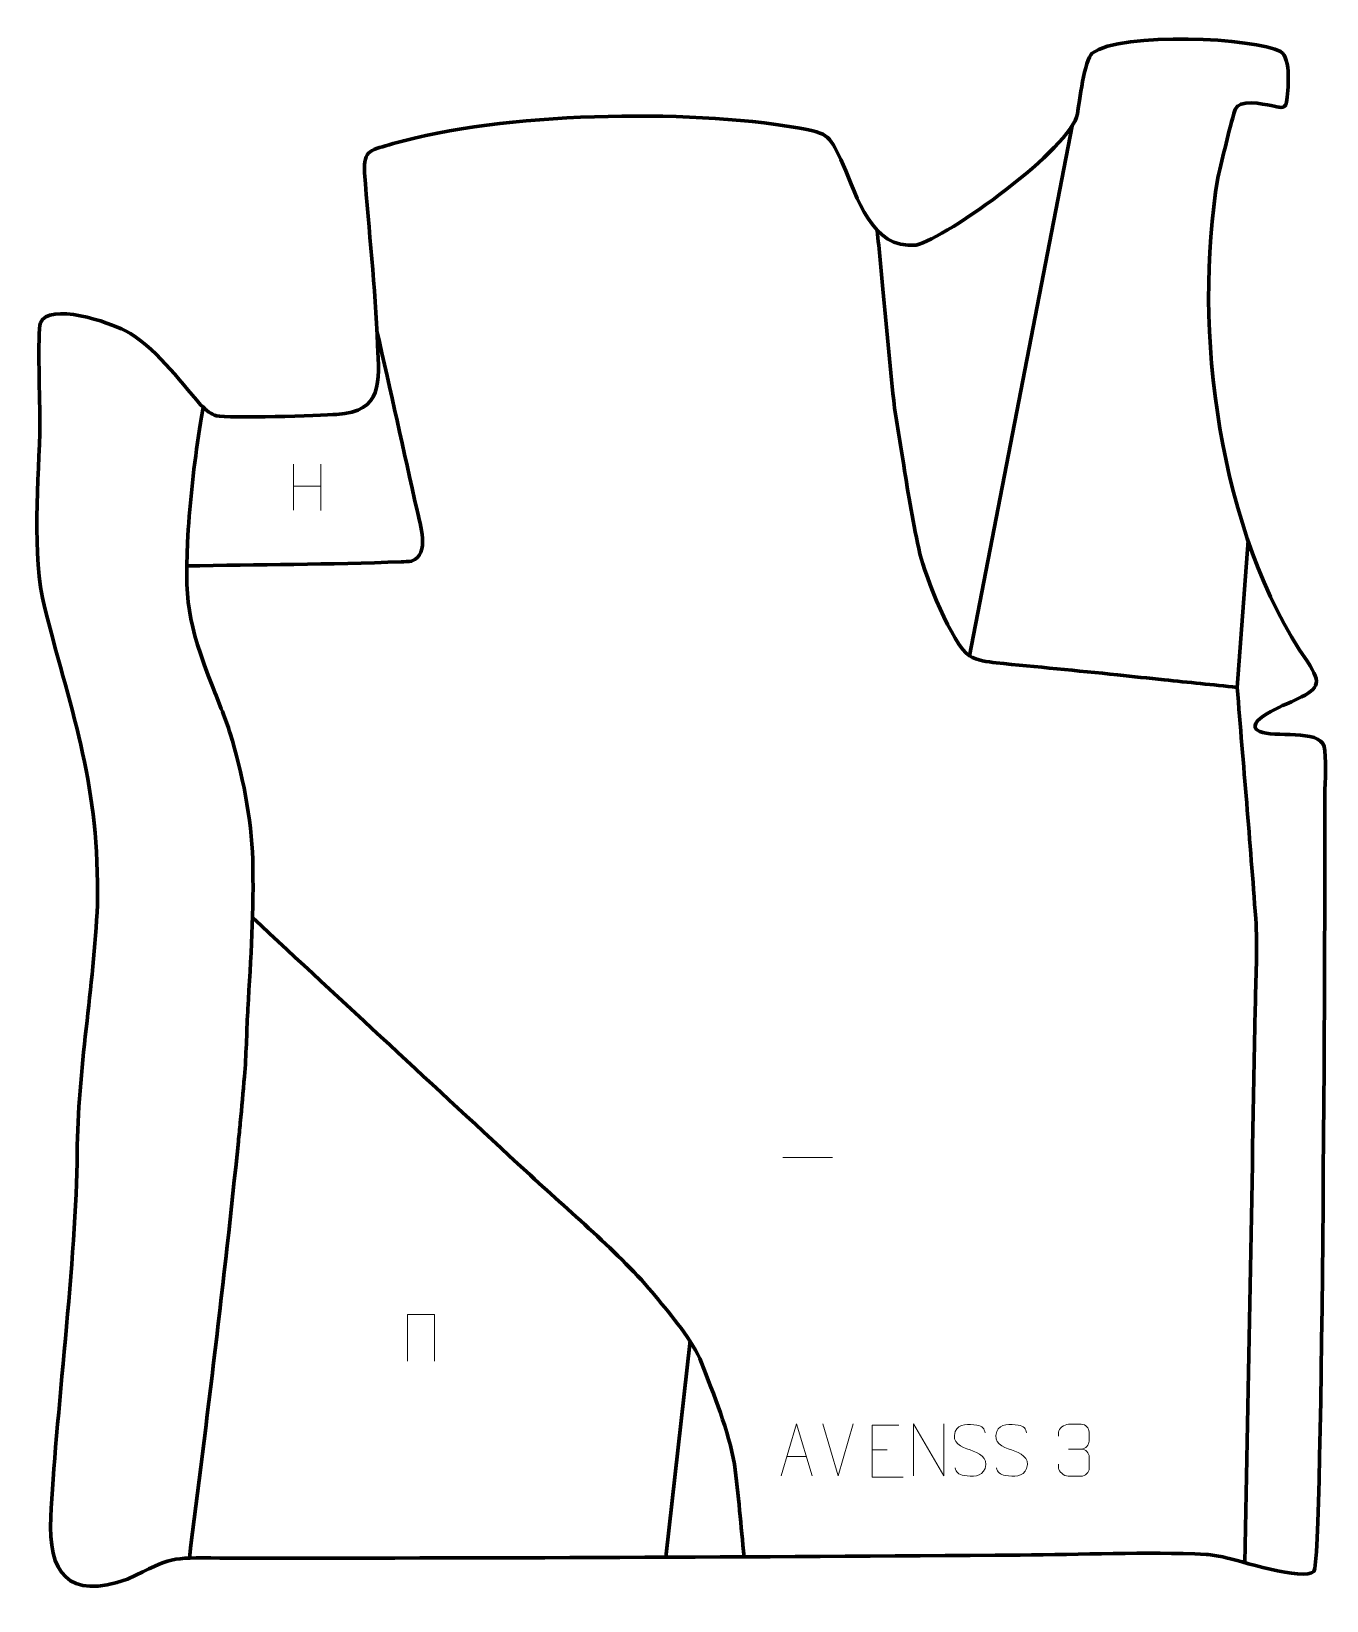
# Model space of a CAD drawing. Header units: millimetres. Extents: x -547 to 77, y 166 to 922.
import ezdxf

# ---------------------------------------------------------------- set-up
doc = ezdxf.new("R2010")
doc.units = ezdxf.units.MM
doc.header["$MEASUREMENT"] = 0
doc.layers.add('layer 2', color=7, linetype='Continuous')
doc.layers.add('layer 3', color=7, linetype='Continuous')

msp = doc.modelspace()

# ---------------------------------------------------------------- linework, layer by layer
at = {"layer": 'layer 2', "color": 142, "lineweight": 158}
for points in [[(-94.648, 621.0544), (-94.648, 621.0544), (-45.1637, 876.306), (-45.1637, 876.306)], [(-240.9746, 186.9392), (-240.9746, 186.9392), (-229.2134, 291.0725), (-229.2134, 291.0725)]]:
    msp.add_open_spline(points, degree=3, dxfattribs=at)
for points, knots in [([(-139.0788, 825.9478), (-138.17, 816.5119), (-137.2612, 807.0761), (-136.3524, 797.6402), (-136.3524, 797.6402), (-134.6387, 779.8472), (-133.1202, 761.7557), (-131.155, 744.0215), (-131.155, 744.0215), (-130.0715, 734.2443), (-127.8766, 722.8075), (-126.3324, 712.8917), (-126.3324, 712.8917), (-124.0949, 698.5248), (-121.7627, 684.2868), (-118.5012, 670.1072), (-118.5012, 670.1072), (-116.1324, 659.9402), (-102.8761, 626.2307), (-94.648, 621.0544), (-94.648, 621.0544), (-90.8081, 618.6387), (-86.1412, 618.2226), (-81.7461, 617.6734), (-81.7461, 617.6734), (-62.2512, 615.6961), (-42.8414, 613.9467), (-23.3136, 611.8555), (-23.3136, 611.8555), (-15.8521, 611.0564), (-8.3909, 610.2622), (-0.9263, 609.492), (-0.9263, 609.492), (10.8233, 608.2832), (22.5727, 607.0724), (34.3216, 605.8575), (34.3216, 605.8575), (34.3216, 605.8575), (39.5481, 676.5242), (39.5481, 676.5242)], [0, 0, 0, 0, 0.09090909, 0.09090909, 0.09090909, 0.09090909, 0.18181818, 0.18181818, 0.18181818, 0.18181818, 0.27272727, 0.27272727, 0.27272727, 0.27272727, 0.36363636, 0.36363636, 0.36363636, 0.36363636, 0.45454545, 0.45454545, 0.45454545, 0.45454545, 0.54545455, 0.54545455, 0.54545455, 0.54545455, 0.63636364, 0.63636364, 0.63636364, 0.63636364, 0.72727273, 0.72727273, 0.72727273, 0.72727273, 0.81818182, 0.81818182, 0.81818182, 0.81818182, 1, 1, 1, 1]), ([(-471.8358, 664.3452), (-437.5659, 664.9899), (-402.5915, 665.0177), (-368.4656, 666.3419), (-368.4656, 666.3419), (-367.2012, 666.391), (-364.6194, 666.4223), (-363.4183, 666.6736), (-363.4183, 666.6736), (-354.2897, 670.031), (-359.4065, 684.6444), (-360.8032, 690.9886), (-360.8032, 690.9886), (-367.1622, 719.874), (-373.6489, 748.741), (-380.1273, 777.6005)], [0, 0, 0, 0, 0.2, 0.2, 0.2, 0.2, 0.4, 0.4, 0.4, 0.4, 0.6, 0.6, 0.6, 0.6, 1, 1, 1, 1]), ([(-470.505, 186.5229), (-462.0036, 253.3441), (-453.7188, 320.18), (-446.8645, 387.1941), (-446.8645, 387.1941), (-446.5597, 390.1796), (-446.2609, 393.1655), (-445.9653, 396.1519), (-445.9653, 396.1519), (-445.2377, 403.5864), (-444.5632, 411.0198), (-443.9421, 418.464), (-443.9421, 418.464), (-443.0848, 428.8214), (-442.9213, 439.2165), (-442.3785, 449.5916), (-442.3785, 449.5916), (-442.3785, 449.5916), (-442.301, 451.0725), (-442.301, 451.0725), (-442.301, 451.0725), (-440.8816, 474.9869), (-439.354, 498.9413), (-439.9717, 522.9096), (-439.9717, 522.9096), (-440.5201, 542.3677), (-444.9993, 565.0583), (-450.8387, 583.631), (-450.8387, 583.631), (-450.8387, 583.631), (-451.2578, 584.9638), (-451.2578, 584.9638), (-451.2578, 584.9638), (-453.6723, 592.0102), (-456.4703, 598.9738), (-459.1874, 605.9102), (-459.1874, 605.9102), (-471.5283, 637.506), (-473.0489, 647.538), (-470.9908, 681.8123), (-470.9908, 681.8123), (-469.9041, 698.9673), (-467.8287, 716.3472), (-465.0796, 733.3172), (-465.0796, 733.3172), (-464.6534, 735.7606), (-464.2359, 738.1989), (-463.8346, 740.6466)], [0, 0, 0, 0, 0.07692308, 0.07692308, 0.07692308, 0.07692308, 0.15384615, 0.15384615, 0.15384615, 0.15384615, 0.23076923, 0.23076923, 0.23076923, 0.23076923, 0.30769231, 0.30769231, 0.30769231, 0.30769231, 0.38461538, 0.38461538, 0.38461538, 0.38461538, 0.46153846, 0.46153846, 0.46153846, 0.46153846, 0.53846154, 0.53846154, 0.53846154, 0.53846154, 0.61538462, 0.61538462, 0.61538462, 0.61538462, 0.69230769, 0.69230769, 0.69230769, 0.69230769, 0.76923077, 0.76923077, 0.76923077, 0.76923077, 0.84615385, 0.84615385, 0.84615385, 0.84615385, 1, 1, 1, 1]), ([(34.3216, 605.8575), (37.3236, 568.7503), (40.5445, 531.6627), (43.2444, 494.5315), (43.2444, 494.5315), (44.2081, 481.1419), (43.2732, 464.7343), (43.0192, 451.0461), (43.0192, 451.0461), (41.3692, 362.1215), (39.7193, 273.1969), (38.0693, 184.2723)], [0, 0, 0, 0, 0.25, 0.25, 0.25, 0.25, 0.5, 0.5, 0.5, 0.5, 1, 1, 1, 1]), ([(-203.2118, 187.1273), (-204.7395, 201.846), (-205.9164, 217.1519), (-207.8589, 231.7562), (-207.8589, 231.7562), (-210.5788, 247.4616), (-217.9339, 265.5123), (-223.7422, 280.5093), (-223.7422, 280.5093), (-227.9427, 291.3548), (-238.4443, 303.375), (-245.8623, 312.6031), (-245.8623, 312.6031), (-263.4152, 333.6588), (-287.7979, 353.7627), (-308.1372, 372.6308), (-308.1372, 372.6308), (-352.11, 413.416), (-396.1232, 454.1576), (-440.0921, 494.947)], [0, 0, 0, 0, 0.16666667, 0.16666667, 0.16666667, 0.16666667, 0.33333333, 0.33333333, 0.33333333, 0.33333333, 0.5, 0.5, 0.5, 0.5, 0.66666667, 0.66666667, 0.66666667, 0.66666667, 1, 1, 1, 1])]:
    msp.add_open_spline(points, degree=3, knots=knots, dxfattribs=at)
at = {"layer": 'layer 2', "color": 250, "lineweight": 9}
for points in [[(-420.3228, 713.3434), (-420.3228, 713.3434), (-420.3228, 691.1507), (-420.3228, 691.1507)], [(-407.2071, 713.3434), (-407.2071, 713.3434), (-407.2071, 690.9931), (-407.2071, 690.9931)], [(-420.3053, 702.701), (-420.3053, 702.701), (-407.2071, 702.701), (-407.2071, 702.701)], [(-184.6299, 379.3763), (-184.6299, 379.3763), (-160.6519, 379.3763), (-160.6519, 379.3763)], [(-157.9353, 226.1411), (-157.9353, 226.1411), (-165.2571, 251.0947), (-165.2571, 251.0947)], [(-150.6134, 251.0947), (-150.6134, 251.0947), (-157.9352, 226.1411), (-157.9352, 226.1411)], [(-182.6832, 235.3906), (-182.6832, 235.3906), (-173.1875, 235.3906), (-173.1875, 235.3906)], [(-141.5193, 238.6179), (-141.5193, 238.6179), (-134.3512, 238.6179), (-134.3512, 238.6179)], [(-47.0115, 238.9913), (-47.0115, 238.9913), (-40.8151, 238.9913), (-40.8151, 238.9913)]]:
    msp.add_open_spline(points, degree=3, dxfattribs=at)
for points, knots in [([(-365.4668, 281.4179), (-365.4668, 281.4179), (-365.4668, 303.7682), (-365.4668, 303.7682), (-365.4668, 303.7682), (-365.4668, 303.7682), (-352.3485, 303.7682), (-352.3485, 303.7682), (-352.3485, 303.7682), (-352.3485, 303.7682), (-352.3485, 281.4179), (-352.3485, 281.4179)], [0, 0, 0, 0, 0.25, 0.25, 0.25, 0.25, 0.5, 0.5, 0.5, 0.5, 1, 1, 1, 1]), ([(-185.4058, 226.1412), (-185.4058, 226.1412), (-178.0348, 251.0947), (-178.0348, 251.0947), (-178.0348, 251.0947), (-178.0348, 251.0947), (-170.4649, 226.1412), (-170.4649, 226.1412)], [0, 0, 0, 0, 0.33333333, 0.33333333, 0.33333333, 0.33333333, 1, 1, 1, 1]), ([(-128.6454, 250.4976), (-128.6454, 250.4976), (-141.5193, 250.4976), (-141.5193, 250.4976), (-141.5193, 250.4976), (-141.5193, 250.4976), (-141.5193, 225.544), (-141.5193, 225.544), (-141.5193, 225.544), (-141.5193, 225.544), (-126.6535, 225.544), (-126.6535, 225.544)], [0, 0, 0, 0, 0.25, 0.25, 0.25, 0.25, 0.5, 0.5, 0.5, 0.5, 1, 1, 1, 1]), ([(-121.6786, 226.1412), (-121.6786, 226.1412), (-121.6786, 251.0947), (-121.6786, 251.0947), (-121.6786, 251.0947), (-121.6786, 251.0947), (-107.0238, 226.1412), (-107.0238, 226.1412), (-107.0238, 226.1412), (-107.0238, 226.1412), (-107.0238, 251.0947), (-107.0238, 251.0947)], [0, 0, 0, 0, 0.25, 0.25, 0.25, 0.25, 0.5, 0.5, 0.5, 0.5, 1, 1, 1, 1]), ([(-94.3512, 238.6179), (-98.5995, 240.0883), (-103.5076, 241.8841), (-101.5025, 247.4044), (-101.5025, 247.4044), (-99.999, 251.5443), (-94.7854, 251.1558), (-91.1818, 250.5547), (-91.1818, 250.5547), (-88.3212, 250.0775), (-87.4565, 248.8643), (-87.1459, 246.7802)], [0, 0, 0, 0, 0.25, 0.25, 0.25, 0.25, 0.5, 0.5, 0.5, 0.5, 1, 1, 1, 1]), ([(-74.3512, 238.6179), (-78.5995, 240.0883), (-83.5076, 241.8841), (-81.5025, 247.4044), (-81.5025, 247.4044), (-79.999, 251.5443), (-74.7854, 251.1558), (-71.1818, 250.5547), (-71.1818, 250.5547), (-68.3212, 250.0775), (-67.4565, 248.8643), (-67.1459, 246.7802)], [0, 0, 0, 0, 0.25, 0.25, 0.25, 0.25, 0.5, 0.5, 0.5, 0.5, 1, 1, 1, 1]), ([(-51.7212, 245.2365), (-51.7212, 245.2365), (-51.7212, 247.0937), (-51.7212, 247.0937), (-51.7212, 247.0937), (-51.7355, 248.8356), (-49.071, 250.9537), (-47.0119, 250.931), (-47.0119, 250.931), (-44.9478, 250.931), (-42.8838, 250.931), (-40.8201, 250.931), (-40.8201, 250.931), (-38.6256, 250.9398), (-37.0273, 249.093), (-36.9829, 247.1809), (-36.9829, 247.1809), (-36.9833, 245.7458), (-36.9833, 244.3107), (-36.9829, 242.8752), (-36.9829, 242.8752), (-37.0315, 241.2217), (-38.6341, 238.9917), (-40.8324, 239.0017), (-40.8324, 239.0017), (-38.6287, 238.9905), (-37.0207, 237.1873), (-36.9667, 235.1278), (-36.9667, 235.1278), (-36.9671, 233.3431), (-36.9671, 231.5584), (-36.9667, 229.7733), (-36.9667, 229.7733), (-36.9566, 227.7119), (-39.0115, 225.9488), (-40.8324, 225.9569), (-40.8324, 225.9569), (-42.8977, 225.9572), (-44.9629, 225.9572), (-47.0285, 225.9569), (-47.0285, 225.9569), (-49.1971, 225.9684), (-51.7281, 228.3686), (-51.7467, 229.8304), (-51.7467, 229.8304), (-51.7467, 229.8304), (-51.7467, 231.739), (-51.7467, 231.739)], [0, 0, 0, 0, 0.07692308, 0.07692308, 0.07692308, 0.07692308, 0.15384615, 0.15384615, 0.15384615, 0.15384615, 0.23076923, 0.23076923, 0.23076923, 0.23076923, 0.30769231, 0.30769231, 0.30769231, 0.30769231, 0.38461538, 0.38461538, 0.38461538, 0.38461538, 0.46153846, 0.46153846, 0.46153846, 0.46153846, 0.53846154, 0.53846154, 0.53846154, 0.53846154, 0.61538462, 0.61538462, 0.61538462, 0.61538462, 0.69230769, 0.69230769, 0.69230769, 0.69230769, 0.76923077, 0.76923077, 0.76923077, 0.76923077, 0.84615385, 0.84615385, 0.84615385, 0.84615385, 1, 1, 1, 1]), ([(-94.3512, 238.6178), (-90.3326, 236.9711), (-85.3031, 235.0828), (-87.1371, 229.7225), (-87.1371, 229.7225), (-88.5969, 225.4561), (-93.5077, 225.7128), (-97.2338, 226.2675), (-97.2338, 226.2675), (-99.9838, 226.6773), (-101.2047, 227.8908), (-101.5827, 230.003)], [0, 0, 0, 0, 0.25, 0.25, 0.25, 0.25, 0.5, 0.5, 0.5, 0.5, 1, 1, 1, 1]), ([(-74.3512, 238.6178), (-70.3326, 236.9711), (-65.3031, 235.0828), (-67.1371, 229.7225), (-67.1371, 229.7225), (-68.5969, 225.4561), (-73.5077, 225.7128), (-77.2338, 226.2675), (-77.2338, 226.2675), (-79.9838, 226.6773), (-81.2047, 227.8908), (-81.5827, 230.003)], [0, 0, 0, 0, 0.25, 0.25, 0.25, 0.25, 0.5, 0.5, 0.5, 0.5, 1, 1, 1, 1])]:
    msp.add_open_spline(points, degree=3, knots=knots, dxfattribs=at)
at = {"layer": 'layer 3', "color": 242, "lineweight": 158}
msp.add_open_spline([(76.5534, 554.16), (76.6968, 520.2488), (75.8399, 184.6266), (71.2987, 180.0691), (71.2987, 180.0691), (66.5335, 175.2868), (34.6349, 185.5315), (27.419, 187.0705), (27.419, 187.0705), (24.616, 187.6684), (22.2175, 188.0671), (19.3606, 188.2934), (19.3606, 188.2934), (-9.881, 189.6284), (-40.7876, 188.162), (-70.2517, 187.9541), (-70.2517, 187.9541), (-198.7281, 187.0702), (-327.3413, 186.3434), (-455.817, 186.544), (-455.817, 186.544), (-480.8464, 186.7215), (-477.8695, 187.0695), (-500.2365, 176.3608), (-500.2365, 176.3608), (-529.1233, 166.0292), (-538.5537, 179.5098), (-537.2946, 206.3513), (-537.2946, 206.3513), (-535.223, 250.5132), (-524.7477, 332.3845), (-524.5181, 381.5336), (-524.5181, 381.5336), (-524.3315, 421.4769), (-516.481, 461.5002), (-514.7871, 501.1814), (-514.7871, 501.1814), (-513.7933, 559.1762), (-526.3604, 590.022), (-540.1656, 644.0741), (-540.1656, 644.0741), (-546.6106, 669.3084), (-542.9449, 706.1378), (-542.4745, 733.5202), (-542.4745, 733.5202), (-542.5135, 740.797), (-543.7234, 777.651), (-542.2809, 781.3356), (-542.2809, 781.3356), (-538.2541, 791.6215), (-508.7018, 781.4752), (-501.5661, 777.7266), (-501.5661, 777.7266), (-486.9961, 770.0727), (-475.9651, 754.1922), (-465.0902, 741.9654), (-465.0902, 741.9654), (-462.3292, 738.8824), (-459.9304, 737.3769), (-457.4095, 736.7), (-457.4095, 736.7), (-451.7226, 735.1731), (-407.2485, 736.8555), (-399.5318, 737.2835), (-399.5318, 737.2835), (-377.1559, 738.5247), (-379.1344, 753.3232), (-379.7862, 770.6627), (-379.7862, 770.6627), (-381.0372, 798.793), (-383.8941, 825.7125), (-386.1348, 853.6405), (-386.1348, 853.6405), (-386.7368, 865.2656), (-382.8074, 864.4221), (-372.2792, 867.7706), (-372.2792, 867.7706), (-319.4736, 882.7405), (-231.626, 884.6688), (-177.4164, 875.3534), (-177.4164, 875.3534), (-161.7695, 872.5392), (-162.1555, 871.6202), (-155.4907, 857.5712), (-155.4907, 857.5712), (-148.7507, 842.3516), (-141.9197, 816.4878), (-120.3923, 818.8706), (-120.3923, 818.8706), (-105.525, 822.253), (-45.313, 865.745), (-42.632, 882.1355), (-42.632, 882.1355), (-41.7312, 887.6428), (-39.2106, 908.0827), (-35.5565, 911.2539), (-35.5565, 911.2539), (-21.4833, 921.7745), (43.442, 918.6401), (55.2215, 912.0385), (55.2215, 912.0385), (60.4766, 909.0935), (58.8908, 892.982), (58.0551, 887.6614), (58.0551, 887.6614), (57.4529, 883.8268), (54.4489, 885.4254), (50.712, 886.0544), (50.712, 886.0544), (46.5939, 886.7476), (35.1393, 889.4276), (33.3115, 884.1488), (33.3115, 884.1488), (30.2126, 873.6539), (27.6208, 861.9795), (25.0146, 851.2557), (25.0146, 851.2557), (12.6507, 778.6104), (25.6486, 679.6525), (68.1559, 618.2351), (68.1559, 618.2351), (75.5452, 607.2717), (73.5671, 604.8728), (61.1873, 599.2676), (61.1873, 599.2676), (58.5075, 598.0542), (35.6979, 588.9373), (45.2152, 584.5476), (45.2152, 584.5476), (51.6862, 581.5629), (74.0335, 585.7581), (76.1876, 577.4383), (76.1876, 577.4383), (77.4141, 572.7012), (76.6633, 559.7345), (76.5534, 554.16)], degree=3, knots=[0, 0, 0, 0, 0.02857143, 0.02857143, 0.02857143, 0.02857143, 0.05714286, 0.05714286, 0.05714286, 0.05714286, 0.08571429, 0.08571429, 0.08571429, 0.08571429, 0.11428571, 0.11428571, 0.11428571, 0.11428571, 0.14285714, 0.14285714, 0.14285714, 0.14285714, 0.17142857, 0.17142857, 0.17142857, 0.17142857, 0.2, 0.2, 0.2, 0.2, 0.22857143, 0.22857143, 0.22857143, 0.22857143, 0.25714286, 0.25714286, 0.25714286, 0.25714286, 0.28571429, 0.28571429, 0.28571429, 0.28571429, 0.31428571, 0.31428571, 0.31428571, 0.31428571, 0.34285714, 0.34285714, 0.34285714, 0.34285714, 0.37142857, 0.37142857, 0.37142857, 0.37142857, 0.4, 0.4, 0.4, 0.4, 0.42857143, 0.42857143, 0.42857143, 0.42857143, 0.45714286, 0.45714286, 0.45714286, 0.45714286, 0.48571429, 0.48571429, 0.48571429, 0.48571429, 0.51428571, 0.51428571, 0.51428571, 0.51428571, 0.54285714, 0.54285714, 0.54285714, 0.54285714, 0.57142857, 0.57142857, 0.57142857, 0.57142857, 0.6, 0.6, 0.6, 0.6, 0.62857143, 0.62857143, 0.62857143, 0.62857143, 0.65714286, 0.65714286, 0.65714286, 0.65714286, 0.68571429, 0.68571429, 0.68571429, 0.68571429, 0.71428571, 0.71428571, 0.71428571, 0.71428571, 0.74285714, 0.74285714, 0.74285714, 0.74285714, 0.77142857, 0.77142857, 0.77142857, 0.77142857, 0.8, 0.8, 0.8, 0.8, 0.82857143, 0.82857143, 0.82857143, 0.82857143, 0.85714286, 0.85714286, 0.85714286, 0.85714286, 0.88571429, 0.88571429, 0.88571429, 0.88571429, 0.91428571, 0.91428571, 0.91428571, 0.91428571, 0.94285714, 0.94285714, 0.94285714, 0.94285714, 1, 1, 1, 1], dxfattribs=at)

doc.saveas('drawing.dxf')
